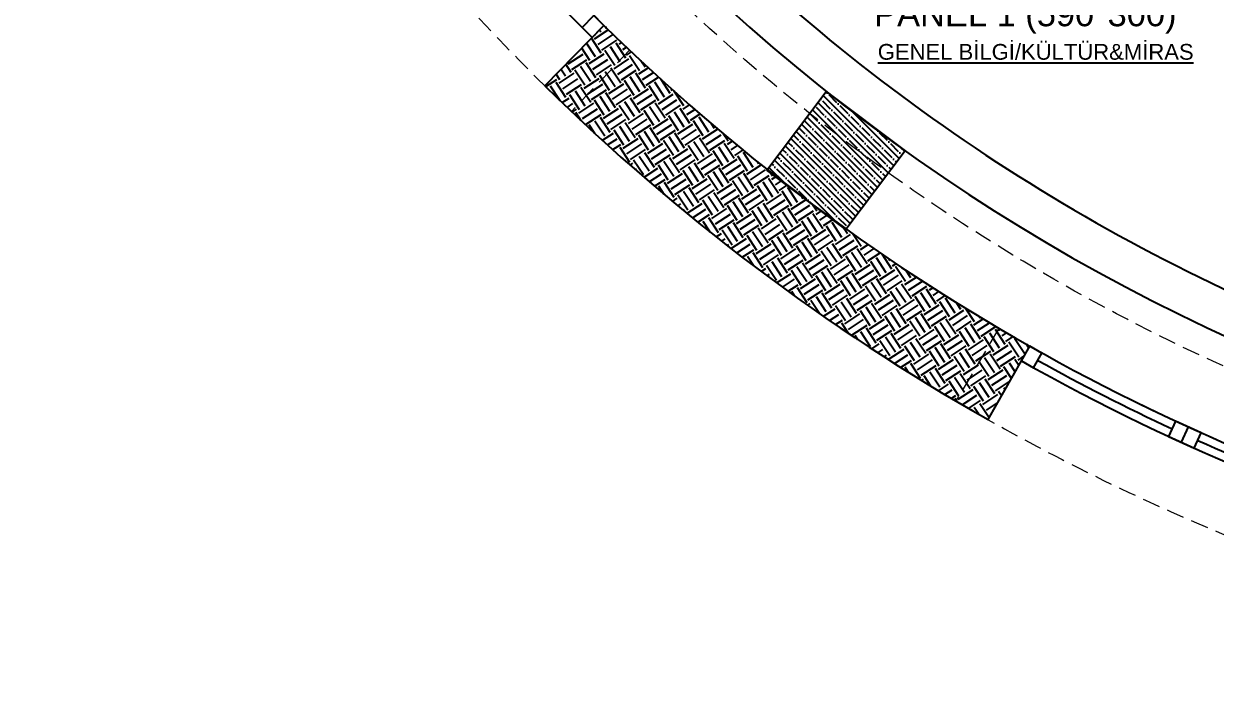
# Model space of a CAD drawing. Header units: millimetres. Extents: x 132785 to 150483, y 90225 to 103753.
# Drawn here: x 134293 to 135139, y 91739 to 92216 of the extents above; entities that cross this region are included whole.
import ezdxf

# ---------------------------------------------------------------- set-up
doc = ezdxf.new("R2010")
doc.units = ezdxf.units.MM
doc.linetypes.add('061-GZM-AP-100$0$HIDDEN', pattern=[0.375, 0.25, -0.125])
doc.linetypes.add('DOT', pattern=[6.35, 0, -6.35])
for name, color, linetype in [('061-GZM-AP-100$0$A-cam', 20, 'Continuous'), ('061-GZM-AP-100$0$A-cephe', 181, 'Continuous'), ('061-GZM-AP-100$0$A-HATCH', 8, 'Continuous')]:
    doc.layers.add(name, color=color, linetype=linetype)
doc.layers.add('061-GZM-AP-100$0$A-kiris', color=252, linetype='Continuous', lineweight=0)
doc.styles.get("Standard").update_dxf_attribs({"font": 'arial.ttf'})

# ---------------------------------------------------------------- blocks, each defined once
blk = doc.blocks.new('061-GZM-AP-100$0$a')
at = {"layer": '061-GZM-AP-100$0$A-cephe'}
blk.add_line((0, 18), (0, 30), dxfattribs=at)
blk.add_lwpolyline([(-10, 30), (-10, 18), (10, 18), (10, 30)], close=True, dxfattribs=at)

msp = doc.modelspace()

# ---------------------------------------------------------------- hatches: boundary and pattern name
at = {"layer": '061-GZM-AP-100$0$A-HATCH'}
h = msp.add_hatch(dxfattribs=at)
h.set_pattern_fill('ANSI35', color=253, angle=-90, style=0)
h.set_pattern_definition([(315, (22133.83, 1802.77), (4.49012806, 4.49012806), []), (315, (22133.83, 1798.28), (4.49012806, 4.49012806), [7.9375, -1.5875, 0, -1.5875])])
h.paths.add_polyline_path([(134876.169, 92069.622), (134820.265, 92111.749), (134862.392, 92167.654), (134918.296, 92125.527)])

# ---------------------------------------------------------------- linework, layer by layer
at = {"color": 253}
for p, q in [((134704.53, 92214.494), (134662.476, 92171.699)), ((134697.793, 92205.035), (134707.628, 92211.459)), ((134702.241, 92209.836), (134701.328, 92211.235)), ((134706.229, 92212.441), (134705.526, 92213.516)), ((134698.553, 92192.259), (134692.215, 92201.962)), ((134702.54, 92194.863), (134695.633, 92205.44)), ((134698.254, 92207.232), (134697.911, 92207.758)), ((134700.397, 92201.048), (134711.03, 92207.992)), ((134703.002, 92197.06), (134713.635, 92204.005)), ((134720.118, 92191.175), (134713.174, 92201.808)), ((134715.371, 92201.347), (134716.985, 92202.401)), ((134679.131, 92187.158), (134689.764, 92194.103)), ((134694.566, 92189.654), (134688.798, 92198.485)), ((134694.105, 92187.457), (134704.738, 92194.402)), ((134712.143, 92185.966), (134705.199, 92196.599)), ((134716.131, 92188.57), (134709.186, 92199.203)), ((134717.975, 92197.359), (134720.519, 92199.021)), ((134720.579, 92193.372), (134724.068, 92195.651)), ((134681.274, 92180.973), (134677.408, 92186.894)), ((134681.736, 92183.171), (134692.369, 92190.115)), ((134694.865, 92174.681), (134687.92, 92185.314)), ((134698.852, 92177.285), (134691.907, 92187.918)), ((134696.709, 92183.47), (134707.342, 92190.415)), ((134699.313, 92179.482), (134709.946, 92186.427)), ((134711.682, 92183.769), (134722.315, 92190.714)), ((134714.287, 92179.782), (134724.92, 92186.726)), ((134729.721, 92182.278), (134722.776, 92192.911)), ((134733.709, 92184.882), (134730.828, 92189.293)), ((134663.153, 92171.034), (134671.103, 92176.226)), ((134673.3, 92175.765), (134670.573, 92179.939)), ((134672.839, 92173.568), (134683.472, 92180.512)), ((134677.287, 92178.369), (134673.991, 92183.416)), ((134675.443, 92169.58), (134686.076, 92176.525)), ((134690.877, 92172.077), (134683.933, 92182.71)), ((134690.416, 92169.879), (134701.049, 92176.824)), ((134708.455, 92168.388), (134701.51, 92179.021)), ((134712.443, 92170.993), (134705.498, 92181.626)), ((134716.43, 92173.597), (134709.485, 92184.23)), ((134716.891, 92175.794), (134727.524, 92182.739)), ((134730.02, 92167.304), (134723.076, 92177.937)), ((134734.008, 92169.909), (134727.063, 92180.542)), ((134729.26, 92180.081), (134736, 92184.483)), ((134731.864, 92176.093), (134739.611, 92181.153)), ((134734.469, 92172.106), (134743.236, 92177.832)), ((134673.443, 92161.031), (134666.654, 92171.424)), ((134677.586, 92163.396), (134670.641, 92174.029)), ((134678.047, 92165.593), (134688.68, 92172.538)), ((134695.164, 92159.707), (134688.219, 92170.34)), ((134693.021, 92165.892), (134703.654, 92172.837)), ((134695.625, 92161.905), (134706.258, 92168.849)), ((134707.994, 92166.191), (134718.627, 92173.136)), ((134710.598, 92162.204), (134721.231, 92169.149)), ((134726.033, 92164.7), (134719.088, 92175.333)), ((134725.572, 92162.503), (134736.205, 92169.448)), ((134743.611, 92161.012), (134736.666, 92171.645)), ((134747.598, 92163.616), (134740.653, 92174.249)), ((134751.585, 92166.22), (134745.127, 92176.109)), ((134752.046, 92168.418), (134752.974, 92169.023)), ((134761.188, 92157.324), (134754.355, 92167.787)), ((134674.828, 92159.698), (134679.783, 92162.935)), ((134687.189, 92154.499), (134680.244, 92165.132)), ((134691.177, 92157.103), (134684.232, 92167.736)), ((134704.767, 92150.811), (134697.822, 92161.444)), ((134708.754, 92153.415), (134701.81, 92164.048)), ((134712.742, 92156.019), (134705.797, 92166.652)), ((134713.203, 92158.216), (134723.836, 92165.161)), ((134726.332, 92149.727), (134719.387, 92160.36)), ((134730.319, 92152.331), (134723.375, 92162.964)), ((134728.176, 92158.516), (134738.809, 92165.46)), ((134730.78, 92154.528), (134741.413, 92161.473)), ((134743.15, 92158.815), (134753.783, 92165.759)), ((134745.754, 92154.827), (134756.387, 92161.772)), ((134678.36, 92156.317), (134682.388, 92158.947)), ((134681.905, 92152.944), (134684.992, 92154.96)), ((134688.427, 92146.797), (134684.531, 92152.763)), ((134686.728, 92152.302), (134697.361, 92159.246)), ((134689.332, 92148.314), (134699.965, 92155.259)), ((134691.937, 92144.327), (134702.57, 92151.272)), ((134704.306, 92148.613), (134714.939, 92155.558)), ((134706.91, 92144.626), (134717.543, 92151.571)), ((134722.345, 92147.122), (134715.4, 92157.755)), ((134721.884, 92144.925), (134732.517, 92151.87)), ((134739.922, 92143.434), (134732.978, 92154.067)), ((134743.91, 92146.038), (134736.965, 92156.671)), ((134747.897, 92148.643), (134740.952, 92159.276)), ((134748.358, 92150.84), (134758.991, 92157.785)), ((134761.488, 92142.35), (134754.543, 92152.983)), ((134765.475, 92144.954), (134758.53, 92155.587)), ((134760.727, 92155.126), (134765.291, 92158.107)), ((134763.332, 92151.139), (134769.018, 92154.853)), ((134765.936, 92147.152), (134772.759, 92151.608)), ((134698.067, 92137.844), (134694.134, 92143.866)), ((134705.066, 92135.837), (134698.121, 92146.47)), ((134709.053, 92138.441), (134702.109, 92149.074)), ((134709.514, 92140.639), (134720.147, 92147.583)), ((134722.644, 92132.149), (134715.699, 92142.782)), ((134726.631, 92134.753), (134719.686, 92145.386)), ((134724.488, 92140.938), (134735.121, 92147.883)), ((134727.092, 92136.95), (134737.725, 92143.895)), ((134739.461, 92141.237), (134750.094, 92148.182)), ((134742.066, 92137.25), (134752.699, 92144.194)), ((134757.5, 92139.746), (134750.555, 92150.379)), ((134757.039, 92137.549), (134767.672, 92144.493)), ((134775.078, 92136.058), (134768.133, 92146.691)), ((134779.065, 92138.662), (134772.121, 92149.295)), ((134783.053, 92141.266), (134780.806, 92144.705)), ((134703.467, 92132.896), (134711.251, 92137.98)), ((134707.108, 92129.587), (134713.855, 92133.993)), ((134718.656, 92129.545), (134711.712, 92140.178)), ((134718.195, 92127.347), (134728.828, 92134.292)), ((134736.234, 92125.856), (134729.289, 92136.489)), ((134740.221, 92128.461), (134733.277, 92139.094)), ((134744.209, 92131.065), (134737.264, 92141.698)), ((134744.67, 92133.262), (134755.303, 92140.207)), ((134757.799, 92124.772), (134750.854, 92135.405)), ((134761.787, 92127.377), (134754.842, 92138.01)), ((134759.643, 92133.561), (134770.276, 92140.506)), ((134762.248, 92129.574), (134772.881, 92136.519)), ((134779.364, 92123.688), (134772.42, 92134.321)), ((134774.617, 92133.86), (134785.25, 92140.805)), ((134777.221, 92129.873), (134787.854, 92136.818)), ((134792.656, 92132.369), (134789.268, 92137.556)), ((134710.764, 92126.286), (134716.459, 92130.006)), ((134722.943, 92117.175), (134715.998, 92127.808)), ((134720.8, 92123.36), (134731.433, 92130.305)), ((134723.404, 92119.373), (134734.037, 92126.317)), ((134735.773, 92123.659), (134746.406, 92130.604)), ((134738.377, 92119.672), (134749.01, 92126.617)), ((134753.812, 92122.168), (134746.867, 92132.801)), ((134753.351, 92119.971), (134763.984, 92126.916)), ((134771.39, 92118.48), (134764.445, 92129.113)), ((134775.377, 92121.084), (134768.432, 92131.717)), ((134779.825, 92125.886), (134790.458, 92132.83)), ((134792.955, 92117.396), (134786.01, 92128.029)), ((134796.942, 92120), (134789.997, 92130.633)), ((134792.195, 92130.172), (134795.52, 92132.344)), ((134794.799, 92126.185), (134799.366, 92129.168)), ((134797.403, 92122.197), (134803.227, 92126.001)), ((134712.072, 92125.111), (134712.011, 92125.204)), ((134732.546, 92108.279), (134725.601, 92118.912)), ((134736.533, 92110.883), (134729.588, 92121.516)), ((134740.521, 92113.487), (134733.576, 92124.12)), ((134740.982, 92115.684), (134751.615, 92122.629)), ((134754.111, 92107.195), (134747.166, 92117.828)), ((134758.098, 92109.799), (134751.154, 92120.432)), ((134755.955, 92115.984), (134766.588, 92122.928)), ((134758.559, 92111.996), (134769.192, 92118.941)), ((134770.929, 92116.283), (134781.562, 92123.227)), ((134773.533, 92112.295), (134784.166, 92119.24)), ((134788.967, 92114.792), (134782.023, 92125.425)), ((134788.506, 92112.594), (134799.139, 92119.539)), ((134806.545, 92111.103), (134799.6, 92121.736)), ((134810.532, 92113.708), (134803.588, 92124.341)), ((134814.52, 92116.312), (134813.762, 92117.471)), ((134723.051, 92115.35), (134725.14, 92116.714)), ((134726.767, 92112.089), (134727.744, 92112.727)), ((134732.992, 92106.674), (134742.718, 92113.026)), ((134736.746, 92103.438), (134745.322, 92109.039)), ((134750.124, 92104.59), (134743.179, 92115.223)), ((134749.663, 92102.393), (134760.296, 92109.338)), ((134767.701, 92100.902), (134760.757, 92111.535)), ((134771.689, 92103.506), (134764.744, 92114.139)), ((134775.676, 92106.111), (134768.731, 92116.744)), ((134776.137, 92108.308), (134786.77, 92115.253)), ((134789.266, 92099.818), (134782.322, 92110.451)), ((134793.254, 92102.422), (134786.309, 92113.055)), ((134791.111, 92108.607), (134801.744, 92115.552)), ((134793.715, 92104.62), (134804.348, 92111.564)), ((134810.832, 92098.734), (134803.887, 92109.367)), ((134806.084, 92108.906), (134816.206, 92115.517)), ((134808.688, 92104.919), (134819.321, 92111.863)), ((134824.123, 92107.415), (134821.663, 92111.182)), ((134740.514, 92100.211), (134747.926, 92105.051)), ((134747.22, 92094.52), (134743.478, 92100.25)), ((134754.41, 92092.221), (134747.465, 92102.854)), ((134752.267, 92098.406), (134762.9, 92105.351)), ((134754.871, 92094.418), (134765.504, 92101.363)), ((134767.24, 92098.705), (134777.873, 92105.65)), ((134769.845, 92094.718), (134780.478, 92101.662)), ((134785.279, 92097.214), (134778.334, 92107.847)), ((134784.818, 92095.017), (134795.451, 92101.961)), ((134802.857, 92093.526), (134795.912, 92104.159)), ((134806.844, 92096.13), (134799.899, 92106.763)), ((134811.293, 92100.931), (134821.926, 92107.876)), ((134820.435, 92089.837), (134813.49, 92100.47)), ((134824.422, 92092.442), (134817.477, 92103.075)), ((134828.409, 92095.046), (134821.465, 92105.679)), ((134823.662, 92105.218), (134826.711, 92107.209)), ((134826.266, 92101.23), (134830.679, 92104.112)), ((134828.87, 92097.243), (134834.662, 92101.026)), ((134753.178, 92089.521), (134756.607, 92091.76)), ((134764.013, 92083.324), (134757.068, 92093.957)), ((134768, 92085.929), (134761.056, 92096.562)), ((134771.988, 92088.533), (134765.043, 92099.166)), ((134772.449, 92090.73), (134783.082, 92097.675)), ((134785.578, 92082.24), (134778.633, 92092.873)), ((134789.566, 92084.845), (134782.621, 92095.478)), ((134787.422, 92091.029), (134798.055, 92097.974)), ((134790.027, 92087.042), (134800.66, 92093.987)), ((134807.143, 92081.156), (134800.199, 92091.789)), ((134802.396, 92091.328), (134813.029, 92098.273)), ((134805, 92087.341), (134815.633, 92094.286)), ((134819.973, 92087.64), (134830.606, 92094.585)), ((134838.012, 92086.149), (134831.068, 92096.782)), ((134842, 92088.753), (134835.055, 92099.386)), ((134845.987, 92091.358), (134844.679, 92093.36)), ((134757.008, 92086.334), (134759.212, 92087.773)), ((134760.853, 92083.157), (134761.816, 92083.785)), ((134763.552, 92081.127), (134774.185, 92088.072)), ((134767.293, 92077.882), (134776.789, 92084.085)), ((134781.591, 92079.636), (134774.646, 92090.269)), ((134781.13, 92077.439), (134791.763, 92084.384)), ((134799.168, 92075.948), (134792.224, 92086.581)), ((134803.156, 92078.552), (134796.211, 92089.185)), ((134807.604, 92083.354), (134818.237, 92090.298)), ((134820.734, 92074.864), (134813.789, 92085.497)), ((134824.721, 92077.468), (134817.776, 92088.101)), ((134822.578, 92083.653), (134833.211, 92090.597)), ((134825.182, 92079.665), (134835.815, 92086.61)), ((134842.299, 92073.78), (134835.354, 92084.413)), ((134837.551, 92083.952), (134848.052, 92090.81)), ((134840.155, 92079.964), (134850.788, 92086.909)), ((134855.59, 92082.461), (134852.144, 92087.737)), ((134771.176, 92074.73), (134779.394, 92080.097)), ((134779.877, 92067.745), (134774.945, 92075.296)), ((134785.877, 92067.267), (134778.933, 92077.9)), ((134783.734, 92073.452), (134794.367, 92080.396)), ((134786.338, 92069.464), (134796.971, 92076.409)), ((134798.707, 92073.751), (134809.34, 92080.695)), ((134801.312, 92069.763), (134811.945, 92076.708)), ((134816.746, 92072.26), (134809.802, 92082.893)), ((134816.285, 92070.062), (134826.918, 92077.007)), ((134834.324, 92068.571), (134827.379, 92079.204)), ((134838.311, 92071.176), (134831.367, 92081.809)), ((134842.76, 92075.977), (134853.393, 92082.922)), ((134851.902, 92064.883), (134844.957, 92075.516)), ((134855.889, 92067.487), (134848.944, 92078.12)), ((134859.876, 92070.092), (134852.932, 92080.725)), ((134855.129, 92080.264), (134858.89, 92082.72)), ((134857.733, 92076.276), (134862.983, 92079.705)), ((134860.337, 92072.289), (134867.092, 92076.7)), ((134784.226, 92064.293), (134788.074, 92066.806)), ((134795.48, 92058.37), (134788.535, 92069.003)), ((134799.468, 92060.974), (134792.523, 92071.607)), ((134803.455, 92063.579), (134796.51, 92074.212)), ((134803.916, 92065.776), (134814.549, 92072.721)), ((134817.045, 92057.286), (134810.101, 92067.919)), ((134821.033, 92059.89), (134814.088, 92070.523)), ((134818.889, 92066.075), (134829.522, 92073.02)), ((134821.494, 92062.088), (134832.127, 92069.032)), ((134838.61, 92056.202), (134831.666, 92066.835)), ((134833.863, 92066.374), (134844.496, 92073.319)), ((134836.467, 92062.387), (134847.1, 92069.331)), ((134851.441, 92062.686), (134862.074, 92069.631)), ((134869.479, 92061.195), (134862.535, 92071.828)), ((134873.467, 92063.799), (134866.522, 92074.432)), ((134877.454, 92066.403), (134873.991, 92071.706)), ((134877.915, 92068.601), (134878.129, 92068.74)), ((134887.057, 92057.506), (134881.105, 92066.62)), ((134788.173, 92061.182), (134790.679, 92062.819)), ((134792.135, 92058.081), (134793.283, 92058.831)), ((134795.019, 92056.173), (134805.652, 92063.118)), ((134798.771, 92052.935), (134808.256, 92059.13)), ((134813.058, 92054.682), (134806.113, 92065.315)), ((134812.597, 92052.485), (134823.23, 92059.429)), ((134830.636, 92050.994), (134823.691, 92061.627)), ((134834.623, 92053.598), (134827.678, 92064.231)), ((134839.071, 92058.399), (134849.704, 92065.344)), ((134848.213, 92047.305), (134841.269, 92057.938)), ((134852.201, 92049.91), (134845.256, 92060.543)), ((134856.188, 92052.514), (134849.243, 92063.147)), ((134854.045, 92058.698), (134864.678, 92065.643)), ((134856.649, 92054.711), (134867.282, 92061.656)), ((134873.766, 92048.826), (134866.821, 92059.459)), ((134869.018, 92058.998), (134879.651, 92065.942)), ((134871.623, 92055.01), (134882.256, 92061.955)), ((134874.227, 92051.023), (134884.86, 92057.967)), ((134886.596, 92055.309), (134892.086, 92058.895)), ((134802.772, 92049.86), (134810.861, 92055.143)), ((134810.631, 92043.882), (134806.412, 92050.341)), ((134817.344, 92042.313), (134810.4, 92052.946)), ((134815.201, 92048.497), (134825.834, 92055.442)), ((134817.805, 92044.51), (134828.438, 92051.455)), ((134830.175, 92048.796), (134840.808, 92055.741)), ((134832.779, 92044.809), (134843.412, 92051.754)), ((134847.752, 92045.108), (134858.385, 92052.053)), ((134865.791, 92043.617), (134858.846, 92054.25)), ((134869.779, 92046.221), (134862.834, 92056.854)), ((134883.369, 92039.929), (134876.424, 92050.562)), ((134887.356, 92042.533), (134880.412, 92053.166)), ((134891.344, 92045.137), (134884.399, 92055.77)), ((134889.2, 92051.322), (134896.309, 92055.965)), ((134891.805, 92047.334), (134900.548, 92053.045)), ((134904.934, 92038.845), (134897.989, 92049.478)), ((134908.921, 92041.449), (134901.995, 92052.054)), ((134816.218, 92039.681), (134819.542, 92041.852)), ((134826.947, 92033.416), (134820.003, 92044.049)), ((134830.935, 92036.02), (134823.99, 92046.653)), ((134834.922, 92038.624), (134827.977, 92049.257)), ((134835.383, 92040.822), (134846.016, 92047.766)), ((134848.513, 92032.332), (134841.568, 92042.965)), ((134852.5, 92034.936), (134845.555, 92045.569)), ((134850.357, 92041.121), (134860.99, 92048.065)), ((134852.961, 92037.133), (134863.594, 92044.078)), ((134870.078, 92031.248), (134863.133, 92041.881)), ((134865.33, 92041.42), (134875.963, 92048.365)), ((134867.934, 92037.432), (134878.567, 92044.377)), ((134882.908, 92037.732), (134893.541, 92044.676)), ((134900.947, 92036.24), (134894.002, 92046.873)), ((134900.486, 92034.043), (134911.119, 92040.988)), ((134906.778, 92047.634), (134907.651, 92048.204)), ((134909.382, 92043.646), (134911.934, 92045.313)), ((134918.524, 92032.552), (134911.58, 92043.185)), ((134820.285, 92036.649), (134822.146, 92037.864)), ((134824.367, 92033.627), (134824.75, 92033.877)), ((134827.097, 92031.617), (134837.119, 92038.163)), ((134831.204, 92028.612), (134839.724, 92034.176)), ((134844.525, 92029.728), (134837.58, 92040.361)), ((134844.064, 92027.53), (134854.697, 92034.475)), ((134862.103, 92026.039), (134855.158, 92036.672)), ((134866.09, 92028.644), (134859.146, 92039.277)), ((134870.539, 92033.445), (134881.172, 92040.39)), ((134879.681, 92022.351), (134872.736, 92032.984)), ((134883.668, 92024.955), (134876.723, 92035.588)), ((134887.655, 92027.56), (134880.711, 92038.193)), ((134885.512, 92033.744), (134896.145, 92040.689)), ((134888.116, 92029.757), (134898.749, 92036.701)), ((134905.233, 92023.871), (134898.288, 92034.504)), ((134903.09, 92030.056), (134913.723, 92037.001)), ((134905.694, 92026.068), (134916.327, 92033.013)), ((134918.063, 92030.355), (134926.335, 92035.757)), ((134922.512, 92035.156), (134918.93, 92040.64)), ((134920.668, 92026.368), (134930.692, 92032.915)), ((134835.327, 92025.616), (134842.328, 92030.189)), ((134839.869, 92022.341), (134837.88, 92025.387)), ((134848.812, 92017.358), (134841.867, 92027.991)), ((134846.668, 92023.543), (134857.301, 92030.488)), ((134849.273, 92019.556), (134859.906, 92026.5)), ((134866.389, 92013.67), (134859.445, 92024.303)), ((134861.642, 92023.842), (134872.275, 92030.787)), ((134864.246, 92019.855), (134874.879, 92026.799)), ((134879.22, 92020.154), (134889.853, 92027.099)), ((134897.258, 92018.663), (134890.314, 92029.296)), ((134901.246, 92021.267), (134894.301, 92031.9)), ((134914.836, 92014.974), (134907.891, 92025.607)), ((134918.823, 92017.579), (134911.879, 92028.212)), ((134922.811, 92020.183), (134915.866, 92030.816)), ((134923.272, 92022.38), (134933.905, 92029.325)), ((134936.401, 92013.89), (134929.456, 92024.523)), ((134940.389, 92016.495), (134933.444, 92027.128)), ((134936.102, 92028.864), (134935.48, 92029.816)), ((134935.641, 92026.667), (134937.991, 92028.202)), ((134938.245, 92022.679), (134942.394, 92025.389)), ((134849.182, 92015.704), (134851.009, 92016.897)), ((134857.496, 92009.868), (134851.47, 92019.095)), ((134862.402, 92011.066), (134855.457, 92021.699)), ((134866.85, 92015.867), (134877.483, 92022.812)), ((134879.98, 92007.378), (134873.035, 92018.011)), ((134883.967, 92009.982), (134877.022, 92020.615)), ((134881.824, 92016.166), (134892.457, 92023.111)), ((134884.428, 92012.179), (134895.061, 92019.124)), ((134901.545, 92006.294), (134894.6, 92016.927)), ((134896.797, 92016.466), (134907.43, 92023.41)), ((134899.402, 92012.478), (134910.035, 92019.423)), ((134914.375, 92012.777), (134925.008, 92019.722)), ((134916.979, 92008.79), (134927.612, 92015.735)), ((134932.414, 92011.286), (134925.469, 92021.919)), ((134931.953, 92009.089), (134942.586, 92016.034)), ((134940.85, 92018.692), (134946.814, 92022.587)), ((134949.992, 92007.598), (134943.047, 92018.231)), ((134953.979, 92010.202), (134947.034, 92020.835)), ((134957.966, 92012.806), (134954.88, 92017.532)), ((134853.372, 92012.752), (134853.613, 92012.91)), ((134860.391, 92007.856), (134868.587, 92013.209)), ((134864.623, 92004.932), (134871.191, 92009.222)), ((134875.992, 92004.773), (134869.048, 92015.406)), ((134875.531, 92002.576), (134886.164, 92009.521)), ((134893.57, 92001.085), (134886.625, 92011.718)), ((134897.557, 92003.689), (134890.613, 92014.322)), ((134902.006, 92008.491), (134912.639, 92015.435)), ((134911.148, 91997.397), (134904.203, 92008.03)), ((134915.135, 92000.001), (134908.19, 92010.634)), ((134919.123, 92002.605), (134912.178, 92013.238)), ((134919.584, 92004.802), (134930.217, 92011.747)), ((134936.7, 91998.917), (134929.756, 92009.55)), ((134934.557, 92005.102), (134945.19, 92012.046)), ((134937.161, 92001.114), (134947.794, 92008.059)), ((134949.53, 92005.401), (134960.163, 92012.345)), ((134952.135, 92001.413), (134962.768, 92008.358)), ((134958.427, 92015.004), (134958.686, 92015.173)), ((134967.569, 92003.91), (134961.242, 92013.597)), ((134971.557, 92006.514), (134970.695, 92007.833)), ((134868.871, 92002.018), (134873.795, 92005.234)), ((134878.076, 91995.777), (134873.334, 92003.037)), ((134878.136, 91998.589), (134888.769, 92005.533)), ((134880.74, 91994.601), (134891.373, 92001.546)), ((134897.857, 91988.716), (134890.912, 91999.349)), ((134893.109, 91998.888), (134903.742, 92005.833)), ((134895.713, 91994.9), (134906.346, 92001.845)), ((134910.687, 91995.2), (134921.32, 92002.144)), ((134928.726, 91993.708), (134921.781, 92004.341)), ((134932.713, 91996.313), (134925.768, 92006.946)), ((134946.303, 91990.02), (134939.359, 92000.653)), ((134950.291, 91992.624), (134943.346, 92003.257)), ((134954.278, 91995.229), (134947.333, 92005.862)), ((134954.739, 91997.426), (134965.372, 92004.371)), ((134967.868, 91988.936), (134960.924, 91999.569)), ((134971.856, 91991.54), (134964.911, 92002.173)), ((134967.108, 92001.712), (134973.703, 92006.019)), ((134969.713, 91997.725), (134978.247, 92003.299)), ((134972.317, 91993.738), (134982.808, 92000.59)), ((134984.686, 91998.024), (134985.86, 91998.791)), ((134884.809, 91991.274), (134882.937, 91994.14)), ((134893.869, 91986.112), (134886.924, 91996.745)), ((134898.318, 91990.913), (134908.951, 91997.858)), ((134907.46, 91979.819), (134900.515, 91990.452)), ((134911.447, 91982.423), (134904.502, 91993.056)), ((134915.434, 91985.028), (134908.49, 91995.661)), ((134913.291, 91991.212), (134923.924, 91998.157)), ((134915.895, 91987.225), (134926.528, 91994.169)), ((134933.012, 91981.339), (134926.067, 91991.972)), ((134928.264, 91991.511), (134938.897, 91998.456)), ((134930.869, 91987.524), (134941.502, 91994.469)), ((134933.473, 91983.536), (134944.106, 91990.481)), ((134945.842, 91987.823), (134956.475, 91994.768)), ((134948.446, 91983.836), (134959.079, 91990.78)), ((134963.881, 91986.332), (134956.936, 91996.965)), ((134963.42, 91984.135), (134974.053, 91991.079)), ((134981.459, 91982.644), (134974.514, 91993.277)), ((134985.446, 91985.248), (134978.501, 91995.881)), ((134989.433, 91987.852), (134982.489, 91998.485)), ((134987.29, 91994.037), (134990.452, 91996.102)), ((134989.895, 91990.049), (134995.062, 91993.425)), ((135003.024, 91981.56), (134996.079, 91992.193)), ((134894.697, 91984.756), (134900.054, 91988.255)), ((134899.058, 91981.916), (134902.658, 91984.267)), ((134906.998, 91977.622), (134917.631, 91984.567)), ((134925.037, 91976.131), (134918.093, 91986.764)), ((134929.025, 91978.735), (134922.08, 91989.368)), ((134942.615, 91972.442), (134935.67, 91983.075)), ((134946.602, 91975.047), (134939.658, 91985.68)), ((134950.59, 91977.651), (134943.645, 91988.284)), ((134951.051, 91979.848), (134961.684, 91986.793)), ((134964.18, 91971.358), (134957.235, 91981.991)), ((134968.167, 91973.963), (134961.223, 91984.596)), ((134966.024, 91980.147), (134976.657, 91987.092)), ((134968.629, 91976.16), (134979.262, 91983.105)), ((134977.289, 91934.47), (135006.835, 91986.691)), ((134980.998, 91980.446), (134991.631, 91987.391)), ((134983.602, 91976.459), (134994.235, 91983.404)), ((134999.036, 91978.955), (134992.092, 91989.588)), ((135006.15, 91985.482), (135004.493, 91988.019)), ((134903.436, 91979.087), (134905.262, 91980.28)), ((134910.768, 91974.396), (134920.236, 91980.579)), ((134915.19, 91971.595), (134922.84, 91976.592)), ((134929.324, 91963.762), (134922.379, 91974.395)), ((134924.576, 91973.934), (134935.209, 91980.878)), ((134927.18, 91969.946), (134937.813, 91976.891)), ((134942.154, 91970.245), (134952.787, 91977.19)), ((134944.758, 91966.258), (134955.391, 91973.203)), ((134960.193, 91968.754), (134953.248, 91979.387)), ((134959.732, 91966.557), (134970.365, 91973.502)), ((134977.77, 91965.066), (134970.826, 91975.699)), ((134981.758, 91967.67), (134974.813, 91978.303)), ((134985.745, 91970.274), (134978.8, 91980.907)), ((134986.206, 91972.472), (134996.839, 91979.416)), ((134996.469, 91968.37), (134992.391, 91974.615)), ((134999.11, 91973.037), (134996.378, 91977.219)), ((134998.575, 91976.758), (135002.762, 91979.492)), ((134920.832, 91968.054), (134918.392, 91971.79)), ((134929.785, 91965.959), (134940.418, 91972.903)), ((134936.697, 91958.279), (134931.982, 91965.498)), ((134942.914, 91957.469), (134935.969, 91968.102)), ((134946.901, 91960.073), (134939.957, 91970.706)), ((134947.362, 91962.27), (134957.995, 91969.215)), ((134964.479, 91956.385), (134957.534, 91967.018)), ((134962.336, 91962.57), (134972.969, 91969.514)), ((134964.94, 91958.582), (134975.573, 91965.527)), ((134977.309, 91962.869), (134987.942, 91969.813)), ((134979.914, 91958.881), (134990.547, 91965.826)), ((134993.829, 91963.704), (134988.403, 91972.011)), ((134930.051, 91962.341), (134931.521, 91963.3)), ((134942.076, 91955.025), (134949.099, 91959.612)), ((134956.504, 91951.176), (134949.56, 91961.809)), ((134960.492, 91953.781), (134953.547, 91964.414)), ((134974.082, 91947.488), (134967.137, 91958.121)), ((134978.07, 91950.092), (134971.125, 91960.725)), ((134982.057, 91952.697), (134975.112, 91963.33)), ((134982.518, 91954.894), (134992.553, 91961.448)), ((134989.428, 91955.926), (134988.703, 91957.037)), ((134946.617, 91952.303), (134951.703, 91955.625)), ((134951.175, 91949.591), (134954.307, 91951.637)), ((134955.362, 91947.12), (134953.846, 91949.44)), ((134956.043, 91948.979), (134966.676, 91955.924)), ((134958.81, 91945.098), (134969.281, 91951.937)), ((134963.415, 91942.417), (134971.885, 91947.949)), ((134973.621, 91945.291), (134984.254, 91952.236)), ((134986.788, 91951.259), (134984.715, 91954.433)), ((134970.628, 91938.261), (134967.437, 91943.148)), ((134977.987, 91935.703), (134971.424, 91945.752)), ((134976.225, 91941.304), (134984.045, 91946.411)), ((134978.83, 91937.316), (134978.94, 91937.389))]:
    msp.add_line(p, q, dxfattribs=at)
msp.add_lwpolyline([(134820.265, 92111.749), (134862.392, 92167.654), (134918.296, 92125.527), (134876.169, 92069.622)], close=True, dxfattribs=at)
at = {"color": 253, "linetype": 'DOT'}
msp.add_arc((135720.849, 93248.707), 1085, 155.499918, 265.5, dxfattribs=at)
at = {"color": 7}
for radius, start, end in [(1380.444, 170.499922, 284.877443), (1350.444, 220.500082, 245.5)]:
    msp.add_arc((135720.849, 93248.707), radius, start, end, dxfattribs=at)
at = {"color": 253}
for radius in [1450, 1510]:
    msp.add_arc((135720.849, 93248.707), radius, 225.5, 240.5, dxfattribs=at)
at = {"layer": '061-GZM-AP-100$0$A-cam', "color": 253}
for start, end in [(240.893518, 245.106482), (245.893518, 250.106482)]:
    msp.add_arc((135720.849, 93248.707), 1456, start, end, dxfattribs=at)
at = {"layer": '061-GZM-AP-100$0$A-cephe', "color": 253}
for p, q in [((134696.12, 92205.934), (134704.532, 92214.493)), ((135000.926, 91976.247), (135006.834, 91986.692))]:
    msp.add_line(p, q, dxfattribs=at)
for points in [[(134696.12, 92205.934), (134688.988, 92212.943), (134697.399, 92221.502), (134704.531, 92214.493)], [(135000.926, 91976.247), (135009.629, 91971.323), (135015.538, 91981.767), (135006.835, 91986.691)]]:
    msp.add_lwpolyline(points, dxfattribs=at)
for centre, radius, start, end in [((135720.85, 93248.706), 1462, 195.5, 225.5), ((135720.85, 93248.706), 1450, 195.5, 225.5), ((135720.849, 93248.707), 1450, 240.5, 270.5), ((135720.849, 93248.707), 1462, 240.5, 270.5)]:
    msp.add_arc(centre, radius, start, end, dxfattribs=at)
at = {"layer": '061-GZM-AP-100$0$A-kiris', "color": 253, "linetype": '061-GZM-AP-100$0$HIDDEN', "ltscale": 50}
for p, q in [((134722.735, 92196.914), (134681.433, 92153.392)), ((134984.918, 91999.345), (134954.466, 91947.647))]:
    msp.add_line(p, q, dxfattribs=at)
for radius in [1450, 1400]:
    msp.add_circle((135720.849, 93248.707), radius, dxfattribs=at)
for start, end in [(194.5, 226.5), (239.5, 271.5)]:
    msp.add_arc((135720.849, 93248.707), 1510, start, end, dxfattribs=at)

# ---------------------------------------------------------------- block references
at = {"layer": '061-GZM-AP-100$0$A-cephe', "color": 253, "rotation": 335.5000000184928}
msp.add_blockref('061-GZM-AP-100$0$a', (135107.103, 91901.964), dxfattribs=at)

# ---------------------------------------------------------------- texts
at = {"color": 253, "insert": (134896.362, 92231.435), "char_height": 17.5, "attachment_point": 1}
msp.add_mtext_dynamic_manual_height_columns('PANEL 1 (590*300)', width=670.8921, gutter_width=12.5, heights=[0], dxfattribs=at)
at = {"color": 7, "insert": (134898.934, 92201.356), "char_height": 11.2, "attachment_point": 1}
msp.add_mtext_dynamic_manual_height_columns('{\\LGENEL BİLGİ/KÜLTÜR&MİRAS}', width=670.8921, gutter_width=12.5, heights=[0], dxfattribs=at)

doc.saveas('drawing.dxf')
